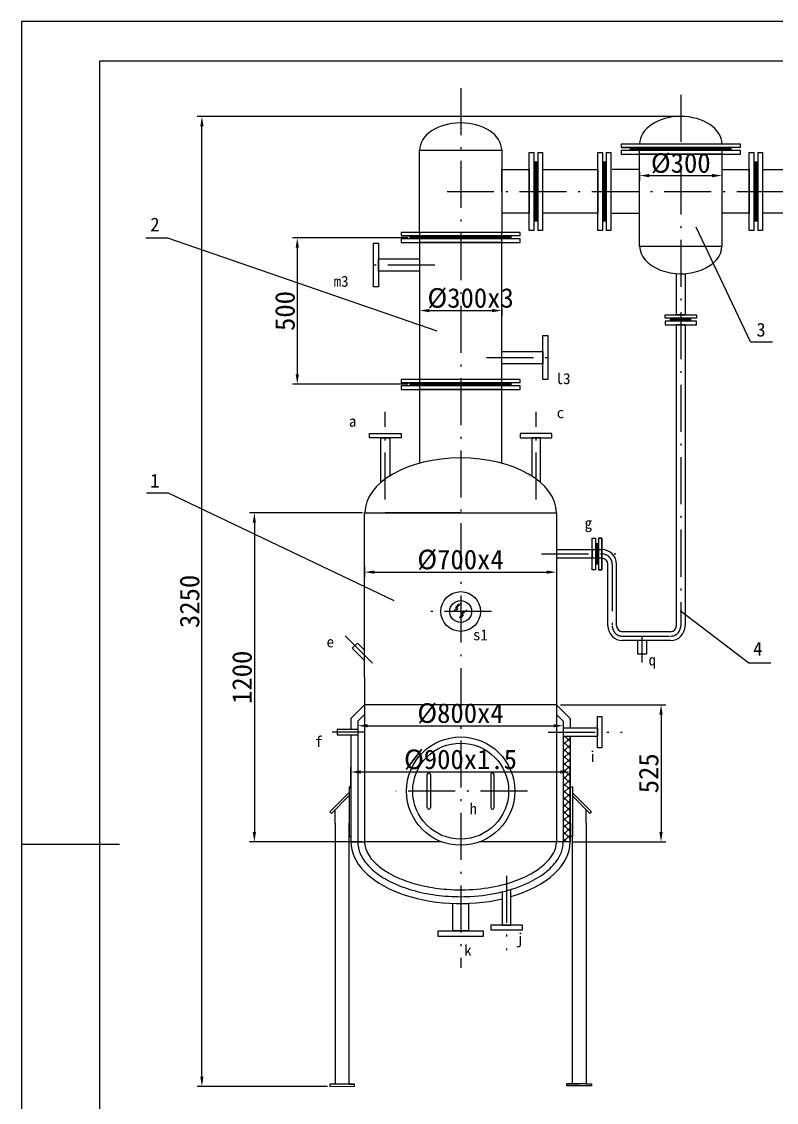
# Model space of a CAD drawing. Extents: x -115 to 475, y 65 to 485.
# Drawn here: x -114.8 to 77.9, y 208.9 to 484.8 of the extents above; entities that cross this region are included whole.
import ezdxf

# ---------------------------------------------------------------- set-up
doc = ezdxf.new("R2010")
doc.units = 0
doc.header["$MEASUREMENT"] = 0
doc.linetypes.add('ACAD_ISO10W100', pattern=[18.5, 12, -3, 0.5, -3])
doc.linetypes.add('CENTER2', pattern=[1.125, 0.75, -0.125, 0.125, -0.125])
doc.layers.get('0').update_dxf_attribs({"linetype": 'CONTINUOUS'})
doc.layers.get('DEFPOINTS').update_dxf_attribs({"linetype": 'CONTINUOUS'})
doc.layers.add('中心线', color=1, linetype='CENTER2')
doc.layers.add('标注', color=6, linetype='CONTINUOUS')
doc.layers.add('剖面', color=4, linetype='CONTINUOUS', lineweight=15)
doc.styles.get("Standard").update_dxf_attribs({"font": 'SIMFANG.TTF', "height": 5})
doc.dimstyles.get("Standard").update_dxf_attribs({"dimtxt": 0.18, "dimasz": 0.18, "dimexe": 0.18, "dimexo": 0.0625, "dimgap": 0.09, "dimtad": 0, "dimtih": 1, "dimtoh": 1, "dimdec": 4, "dimzin": 0, "dimdsep": 46, "dimtxsty": 'Standard', "dimcen": 0.09, "dimadec": 0, "dimazin": 0, "dimtfac": 1, "dimtdec": 4, "dimtofl": 0, "dimtmove": 0, "dimatfit": 3, "dimfxl": 0, "dimtolj": 1, "dimtzin": 0, "dimarcsym": 0})

# ---------------------------------------------------------------- blocks, each defined once
blk = doc.blocks.new('*D87')
at = {"layer": 'DEFPOINTS', "color": 0}
for p in [(-13.2, 412.19), (7.8, 412.19), (7.8, 411.04)]:
    blk.add_point(p, dxfattribs=at)
at = {"layer": '标注', "color": 0, "lineweight": -2}
for p, q in [((-13.2, 411.57), (-13.2, 409.79)), ((7.8, 411.57), (7.8, 409.79)), ((-10.7, 411.04), (5.3, 411.04))]:
    blk.add_line(p, q, dxfattribs=at)
at = {"layer": '标注', "color": 0}
for points in [[(-10.7, 411.45), (-10.7, 410.62), (-13.2, 411.04)], [(5.3, 411.45), (5.3, 410.62), (7.8, 411.04)]]:
    blk.add_solid(points, dxfattribs=at)
at = {"layer": '标注', "color": 0, "insert": (-0.16, 414.16), "char_height": 5, "attachment_point": 5}
blk.add_mtext('\\A1;%%c\\f仿宋_GB2312|b0|i0|c134|p49;300x3', dxfattribs=at)
blk = doc.blocks.new('*D88')
at = {"layer": 'DEFPOINTS', "color": 0}
for p in [(-15.58, 429.57), (-44.43, 392.29), (-15.58, 392.29)]:
    blk.add_point(p, dxfattribs=at)
at = {"layer": '标注', "color": 0, "lineweight": -2}
for p, q in [((-16.2, 429.57), (-45.68, 429.57)), ((-44.43, 427.07), (-44.43, 394.79)), ((-16.2, 392.29), (-45.68, 392.29))]:
    blk.add_line(p, q, dxfattribs=at)
at = {"layer": '标注', "color": 0}
for points in [[(-44.84, 427.07), (-44.01, 427.07), (-44.43, 429.57)], [(-44.84, 394.79), (-44.01, 394.79), (-44.43, 392.29)]]:
    blk.add_solid(points, dxfattribs=at)
at = {"layer": '标注', "color": 0, "insert": (-47.55, 410.93), "char_height": 5, "attachment_point": 5, "rotation": 90}
blk.add_mtext('\\A1;\\f仿宋_GB2312|b0|i0|c134|p49;500', dxfattribs=at)
blk = doc.blocks.new('*D89')
at = {"layer": 'DEFPOINTS', "color": 0}
for p in [(43.01, 447.02), (64.01, 447.02), (64.01, 445.49)]:
    blk.add_point(p, dxfattribs=at)
at = {"layer": '标注', "color": 0, "lineweight": -2}
for p, q in [((43.01, 446.39), (43.01, 444.24)), ((45.51, 445.49), (61.51, 445.49)), ((64.01, 446.39), (64.01, 444.24))]:
    blk.add_line(p, q, dxfattribs=at)
at = {"layer": '标注', "color": 0}
for points in [[(45.51, 445.91), (45.51, 445.07), (43.01, 445.49)], [(61.51, 445.91), (61.51, 445.07), (64.01, 445.49)]]:
    blk.add_solid(points, dxfattribs=at)
at = {"layer": '标注', "color": 0, "insert": (53.51, 448.61), "char_height": 5, "attachment_point": 5}
blk.add_mtext('\\A1;%%c\\f仿宋_GB2312|b0|i0|c134|p49;300', dxfattribs=at)
blk = doc.blocks.new('*D97')
at = {"layer": 'DEFPOINTS', "color": 0}
for p in [(-27.24, 346.29), (21.76, 346.29), (21.76, 344.27)]:
    blk.add_point(p, dxfattribs=at)
at = {"layer": '标注', "color": 0, "lineweight": -2}
for p, q in [((-27.24, 345.67), (-27.24, 343.02)), ((21.76, 345.67), (21.76, 343.02)), ((-24.74, 344.27), (19.26, 344.27))]:
    blk.add_line(p, q, dxfattribs=at)
at = {"layer": '标注', "color": 0}
for points in [[(-24.74, 344.68), (-24.74, 343.85), (-27.24, 344.27)], [(19.26, 344.68), (19.26, 343.85), (21.76, 344.27)]]:
    blk.add_solid(points, dxfattribs=at)
at = {"layer": '标注', "color": 0, "insert": (-2.74, 347.39), "char_height": 5, "attachment_point": 5}
blk.add_mtext('\\A1;%%c\\f仿宋_GB2312|b0|i0|c134|p49;700x4', dxfattribs=at)
blk = doc.blocks.new('*D98')
at = {"layer": 'DEFPOINTS', "color": 0}
for p in [(25.26, 293.25), (-30.74, 288.4), (25.26, 288.4)]:
    blk.add_point(p, dxfattribs=at)
at = {"layer": '标注', "color": 0, "lineweight": -2}
for p, q in [((-30.74, 289.03), (-30.74, 294.5)), ((-28.24, 293.25), (22.76, 293.25)), ((25.26, 289.03), (25.26, 294.5))]:
    blk.add_line(p, q, dxfattribs=at)
at = {"layer": '标注', "color": 0}
for points in [[(-28.24, 293.66), (-28.24, 292.83), (-30.74, 293.25)], [(22.76, 293.66), (22.76, 292.83), (25.26, 293.25)]]:
    blk.add_solid(points, dxfattribs=at)
at = {"layer": '标注', "color": 0, "insert": (-2.74, 296.37), "char_height": 5, "attachment_point": 5}
blk.add_mtext('\\A1;%%c\\f仿宋_GB2312|b0|i0|c134|p49;900x1.5', dxfattribs=at)
blk = doc.blocks.new('*D99')
at = {"layer": 'DEFPOINTS', "color": 0}
for p in [(-27.15, 359.41), (-55.39, 275.41), (-27.15, 275.41)]:
    blk.add_point(p, dxfattribs=at)
at = {"layer": '标注', "color": 0, "lineweight": -2}
for p, q in [((-27.78, 359.41), (-56.64, 359.41)), ((-55.39, 356.91), (-55.39, 277.91)), ((-27.78, 275.41), (-56.64, 275.41))]:
    blk.add_line(p, q, dxfattribs=at)
at = {"layer": '标注', "color": 0}
for points in [[(-55.81, 356.91), (-54.98, 356.91), (-55.39, 359.41)], [(-55.81, 277.91), (-54.98, 277.91), (-55.39, 275.41)]]:
    blk.add_solid(points, dxfattribs=at)
at = {"layer": '标注', "color": 0, "insert": (-58.52, 317.41), "char_height": 5, "attachment_point": 5, "rotation": 90}
blk.add_mtext('\\A1;\\f仿宋_GB2312|b0|i0|c134|p49;1200', dxfattribs=at)
blk = doc.blocks.new('*D100')
at = {"layer": 'DEFPOINTS', "color": 0}
for p in [(22.19, 310.41), (25.26, 275.41), (48.47, 275.41)]:
    blk.add_point(p, dxfattribs=at)
at = {"layer": '标注', "color": 0, "lineweight": -2}
for p, q in [((22.82, 310.41), (49.72, 310.41)), ((48.47, 307.91), (48.47, 277.91)), ((25.88, 275.41), (49.72, 275.41))]:
    blk.add_line(p, q, dxfattribs=at)
at = {"layer": '标注', "color": 0}
for points in [[(48.05, 307.91), (48.89, 307.91), (48.47, 310.41)], [(48.05, 277.91), (48.89, 277.91), (48.47, 275.41)]]:
    blk.add_solid(points, dxfattribs=at)
at = {"layer": '标注', "color": 0, "insert": (45.34, 292.91), "char_height": 5, "attachment_point": 5, "rotation": 90}
blk.add_mtext('\\A1;\\f仿宋_GB2312|b0|i0|c134|p49;525', dxfattribs=at)
blk = doc.blocks.new('*D107')
at = {"layer": 'DEFPOINTS', "color": 0}
for p in [(-68.78, 460.6), (53.51, 460.6), (-36.07, 212.99)]:
    blk.add_point(p, dxfattribs=at)
at = {"layer": '标注', "color": 0, "lineweight": -2}
for p, q in [((52.88, 460.6), (-70.03, 460.6)), ((-68.78, 215.49), (-68.78, 458.1)), ((-36.7, 212.99), (-70.03, 212.99))]:
    blk.add_line(p, q, dxfattribs=at)
at = {"layer": '标注', "color": 0}
for points in [[(-69.2, 458.1), (-68.36, 458.1), (-68.78, 460.6)], [(-69.2, 215.49), (-68.36, 215.49), (-68.78, 212.99)]]:
    blk.add_solid(points, dxfattribs=at)
at = {"layer": '标注', "color": 0, "insert": (-71.91, 336.79), "char_height": 5, "attachment_point": 5, "rotation": 90}
blk.add_mtext('\\A1;\\f仿宋_GB2312|b0|i0|c134|p49;3250', dxfattribs=at)
blk = doc.blocks.new('*D108')
at = {"layer": 'DEFPOINTS', "color": 0}
for p in [(-28.99, 306.19), (23.51, 306.19), (23.51, 305.05)]:
    blk.add_point(p, dxfattribs=at)
at = {"layer": '标注', "color": 0, "lineweight": -2}
for p, q in [((-28.99, 305.56), (-28.99, 303.8)), ((-26.49, 305.05), (21.01, 305.05)), ((23.51, 305.56), (23.51, 303.8))]:
    blk.add_line(p, q, dxfattribs=at)
at = {"layer": '标注', "color": 0}
for points in [[(-26.49, 305.46), (-26.49, 304.63), (-28.99, 305.05)], [(21.01, 305.46), (21.01, 304.63), (23.51, 305.05)]]:
    blk.add_solid(points, dxfattribs=at)
at = {"layer": '标注', "color": 0, "insert": (-2.74, 308.17), "char_height": 5, "attachment_point": 5}
blk.add_mtext('\\A1;%%c800x4', dxfattribs=at)

msp = doc.modelspace()

# ---------------------------------------------------------------- hatches: boundary and pattern name
at = {"layer": '剖面'}
h = msp.add_hatch(dxfattribs=at)
h.set_pattern_fill('ANSI37', color=256, scale=10, style=0)
h.set_pattern_definition([(45, (-223.5681, 244.0271), (-0.8838835, 0.8838835), []), (135, (-223.5681, 244.0271), (-0.8838835, -0.8838835), [])])
h.paths.add_polyline_path([(25.25707, 302.29287), (23.50707, 302.29287), (23.50707, 275.41287), (25.25707, 275.41287)])

# ---------------------------------------------------------------- linework, layer by layer
for p, q in [((475.1715, 484.80412), (-114.8285, 484.80412)), ((-114.8285, 484.80412), (-114.8285, 64.80412)), ((-94.8285, 474.80412), (465.1715, 474.80412)), ((-94.8285, 74.80412), (-94.8285, 474.80412)), ((68.73339, 453.52093), (38.28339, 453.52093)), ((38.28339, 453.52093), (38.28339, 452.64437)), ((68.73339, 452.64437), (38.28339, 452.64437)), ((38.38756, 452.64437), (63.94406, 452.64437)), ((40.62923, 451.87749), (40.62923, 452.64437)), ((66.38756, 451.87749), (66.38756, 452.64437)), ((68.73339, 452.64437), (68.73339, 453.52093)), ((-13.19881, 430.95287), (-13.19881, 451.95287)), ((-13.19881, 451.95287), (7.80119, 451.95287)), ((7.80119, 451.95287), (7.80119, 430.95287)), ((14.80119, 441.45287), (14.80119, 451.42787)), ((14.80119, 451.42787), (15.97655, 451.42787)), ((15.97655, 451.42787), (15.97655, 431.47787)), ((16.98582, 451.42787), (18.16119, 451.42787)), ((16.98582, 451.42787), (16.98582, 431.47787)), ((18.16119, 451.42787), (18.16119, 431.47787)), ((32.30227, 451.42787), (33.47764, 451.42787)), ((32.30227, 441.45287), (32.30227, 451.42787)), ((33.47764, 451.42787), (33.47764, 431.47787)), ((34.4869, 451.42787), (34.4869, 431.47787)), ((34.4869, 451.42787), (35.66227, 451.42787)), ((35.66227, 451.42787), (35.66227, 431.47787)), ((68.73339, 451.87749), (38.28339, 451.87749)), ((38.28339, 451.87749), (38.28339, 451.00093)), ((38.28339, 451.00093), (53.50839, 451.00093)), ((66.38756, 452.38172), (40.62923, 452.38172)), ((66.38756, 452.14015), (40.62923, 452.14015)), ((43.00839, 427.45287), (43.00839, 451.95287)), ((43.00839, 451.00093), (64.00839, 451.00093)), ((64.00839, 451.00093), (43.00839, 451.00093)), ((64.00839, 451.00093), (43.00839, 451.00093)), ((43.00839, 451.00093), (43.00839, 450.82593)), ((53.50839, 451.00093), (68.73339, 451.00093)), ((64.00839, 451.95287), (64.00839, 427.45287)), ((68.73339, 451.00093), (68.73339, 451.87749)), ((71.00839, 441.45287), (71.00839, 451.42787)), ((71.00839, 451.42787), (72.18376, 451.42787)), ((72.18376, 451.42787), (72.18376, 431.47787)), ((73.19302, 451.42787), (73.19302, 431.47787)), ((73.19302, 451.42787), (74.36839, 451.42787)), ((74.36839, 451.42787), (74.36839, 431.47787)), ((7.80119, 441.45287), (7.80119, 447.01787)), ((7.80119, 447.01787), (14.80119, 447.01787)), ((14.80119, 447.01787), (14.80119, 435.88787)), ((15.97655, 448.98066), (16.98582, 448.98066)), ((16.31674, 448.98066), (16.31674, 433.92507)), ((16.64563, 448.98066), (16.64563, 433.92507)), ((18.16119, 447.01787), (32.30227, 447.01787)), ((32.30227, 447.01787), (32.30227, 435.88787)), ((33.47764, 448.98066), (34.4869, 448.98066)), ((33.81783, 448.98066), (33.81783, 433.92507)), ((34.14671, 448.98066), (34.14671, 433.92507)), ((43.00839, 447.01787), (36.00839, 447.01787)), ((64.00839, 447.01787), (71.00839, 447.01787)), ((71.00839, 447.01787), (71.00839, 435.88787)), ((72.18376, 448.98066), (73.19302, 448.98066)), ((72.52395, 448.98066), (72.52395, 433.92507)), ((72.85283, 448.98066), (72.85283, 433.92507)), ((74.36839, 447.01787), (88.50947, 447.01787)), ((14.80119, 431.47787), (14.80119, 441.45287)), ((32.30227, 431.47787), (32.30227, 441.45287)), ((71.00839, 431.47787), (71.00839, 441.45287)), ((14.80119, 435.88787), (7.80119, 435.88787)), ((15.97655, 433.92507), (16.98582, 433.92507)), ((32.30227, 435.88787), (18.16119, 435.88787)), ((33.47764, 433.92507), (34.4869, 433.92507)), ((36.00839, 435.88787), (43.00839, 435.88787)), ((71.00839, 435.88787), (64.00839, 435.88787)), ((72.18376, 433.92507), (73.19302, 433.92507)), ((88.50947, 435.88787), (74.36839, 435.88787)), ((12.52619, 430.95287), (-17.92381, 430.95287)), ((-17.92381, 430.95287), (-17.92381, 430.0763)), ((-13.19881, 430.95287), (-13.19881, 393.43287)), ((7.80119, 393.43287), (7.80119, 430.95287)), ((12.52619, 430.0763), (12.52619, 430.95287)), ((15.97655, 431.47787), (14.80119, 431.47787)), ((18.16119, 431.47787), (16.98582, 431.47787)), ((33.47764, 431.47787), (32.30227, 431.47787)), ((35.66227, 431.47787), (34.4869, 431.47787)), ((71.32485, 403.07961), (57.43571, 432.34506)), ((72.18376, 431.47787), (71.00839, 431.47787)), ((74.36839, 431.47787), (73.19302, 431.47787)), ((-77.49167, 429.49682), (-83.09167, 429.49682)), ((-8.71102, 405.79683), (-77.49167, 429.49682)), ((-24.95881, 417.05787), (-24.95881, 428.25787)), ((-24.95881, 428.25787), (-23.69881, 428.25787)), ((-23.69881, 428.25787), (-23.69881, 422.65787)), ((12.52619, 430.0763), (-17.92381, 430.0763)), ((12.52619, 429.30943), (-17.92381, 429.30943)), ((-17.92381, 429.30943), (-17.92381, 428.43287)), ((-17.92381, 428.43287), (-2.69881, 428.43287)), ((-17.81965, 430.0763), (7.73685, 430.0763)), ((-15.57798, 429.30943), (-15.57798, 430.0763)), ((10.18035, 429.81365), (-15.57798, 429.81365)), ((10.18035, 429.57208), (-15.57798, 429.57208)), ((7.80119, 428.43287), (-13.19881, 428.43287)), ((7.80119, 428.43287), (-13.19881, 428.43287)), ((-13.19881, 428.43287), (-13.19881, 428.25787)), ((-13.19881, 428.25787), (-13.19881, 422.65787)), ((-2.69881, 428.43287), (12.52619, 428.43287)), ((10.18035, 429.30943), (10.18035, 430.0763)), ((12.52619, 428.43287), (12.52619, 429.30943)), ((43.00839, 427.45287), (64.00839, 427.45287)), ((-23.69881, 421.08287), (-23.69881, 424.23287)), ((-23.69881, 424.23287), (-13.19881, 424.23287)), ((-23.69881, 422.65787), (-23.69881, 417.05787)), ((-13.19881, 422.65787), (-13.19881, 421.08287)), ((-13.19881, 421.08287), (-23.69881, 421.08287)), ((52.38839, 409.95287), (52.38839, 420.4928)), ((53.50839, 420.45287), (54.62839, 420.45287)), ((54.62839, 420.4928), (54.62839, 409.95287)), ((-23.69881, 417.05787), (-24.95881, 417.05787)), ((49.48339, 409.08575), (49.48339, 409.95287)), ((49.48339, 409.95287), (53.50839, 409.95287)), ((57.53339, 409.08575), (49.48339, 409.08575)), ((50.92627, 408.29999), (50.92627, 409.08575)), ((56.09051, 408.81923), (50.92627, 408.81923)), ((56.09051, 408.56651), (50.92627, 408.56651)), ((54.62839, 409.95287), (52.38839, 409.95287)), ((53.50839, 409.95287), (57.53339, 409.95287)), ((56.09051, 408.29999), (56.09051, 409.08575)), ((57.53339, 409.95287), (57.53339, 409.08575)), ((49.48339, 408.29999), (49.48339, 407.43287)), ((57.53339, 408.29999), (49.48339, 408.29999)), ((49.48339, 407.43287), (53.50839, 407.43287)), ((52.38839, 330.54417), (52.38839, 407.43287)), ((54.62839, 407.43287), (52.38839, 407.43287)), ((53.50839, 407.43287), (57.53339, 407.43287)), ((54.62839, 407.43287), (54.62839, 330.53874)), ((57.53339, 407.43287), (57.53339, 408.29999)), ((18.30119, 399.03287), (18.30119, 404.63287)), ((18.30119, 404.63287), (19.56119, 404.63287)), ((19.56119, 404.63287), (19.56119, 393.43287)), ((71.32485, 403.07961), (76.92485, 403.07961)), ((7.80119, 399.03287), (7.80119, 400.60787)), ((7.80119, 400.60787), (18.30119, 400.60787)), ((18.30119, 400.60787), (18.30119, 397.45787)), ((7.80119, 393.43287), (7.80119, 399.03287)), ((18.30119, 397.45787), (7.80119, 397.45787)), ((18.30119, 393.43287), (18.30119, 399.03287)), ((12.52619, 393.43287), (-17.92381, 393.43287)), ((-17.92381, 393.43287), (-17.92381, 392.5563)), ((12.52619, 392.5563), (-17.92381, 392.5563)), ((12.52619, 391.78943), (-17.92381, 391.78943)), ((-17.92381, 391.78943), (-17.92381, 390.91287)), ((-17.81965, 392.5563), (7.73685, 392.5563)), ((-15.57798, 391.78943), (-15.57798, 392.5563)), ((10.18035, 392.29365), (-15.57798, 392.29365)), ((10.18035, 392.05208), (-15.57798, 392.05208)), ((-13.19881, 393.43287), (-13.19881, 372.05684)), ((7.80119, 372.05684), (7.80119, 393.43287)), ((10.18035, 391.78943), (10.18035, 392.5563)), ((12.52619, 392.5563), (12.52619, 393.43287)), ((12.52619, 390.91287), (12.52619, 391.78943)), ((19.56119, 393.43287), (18.30119, 393.43287)), ((-17.92381, 390.91287), (-2.69881, 390.91287)), ((7.80119, 390.91287), (-13.19881, 390.91287)), ((-13.19881, 390.91287), (-13.19881, 390.73787)), ((-2.69881, 390.91287), (12.52619, 390.91287)), ((-25.97381, 379.66786), (-17.92381, 379.66786)), ((-25.97381, 378.54786), (-25.97381, 379.66786)), ((-21.94881, 378.54786), (-25.97381, 378.54786)), ((-23.06881, 367.1602), (-23.06881, 378.54786)), ((-23.06881, 378.54786), (-20.82881, 378.54786)), ((-17.92381, 378.54786), (-21.94881, 378.54786)), ((-20.82881, 378.54786), (-20.82881, 368.80876)), ((-17.92381, 379.66786), (-17.92381, 378.54786)), ((20.57619, 379.66786), (12.52619, 379.66786)), ((12.52619, 379.66786), (12.52619, 378.54786)), ((12.52619, 378.54786), (16.55119, 378.54786)), ((17.67119, 378.54786), (15.43119, 378.54786)), ((15.43119, 378.54786), (15.43119, 368.80876)), ((16.55119, 378.54786), (20.57619, 378.54786)), ((17.67119, 367.1602), (17.67119, 378.54786)), ((20.57619, 378.54786), (20.57619, 379.66786)), ((-77.33864, 364.41841), (-82.93864, 364.41841)), ((-19.7227, 336.94016), (-77.33864, 364.41841)), ((-27.1547, 275.41287), (-27.24293, 359.41287)), ((-27.1547, 359.41287), (21.75707, 359.41287)), ((-2.69881, 359.41287), (-21.94881, 359.41287)), ((-2.69881, 359.41287), (16.55119, 359.41287)), ((21.75707, 359.41287), (21.75707, 310.41287)), ((21.75707, 359.41287), (21.75707, 275.41287)), ((21.75707, 359.41287), (21.75707, 348.91287)), ((21.75707, 359.41287), (21.75707, 334.21287)), ((30.85707, 352.93787), (31.72419, 352.93787)), ((30.85707, 348.91287), (30.85707, 352.93787)), ((31.72419, 352.93787), (31.72419, 344.88787)), ((32.50995, 351.49498), (31.72419, 351.49498)), ((31.99071, 351.49498), (31.99071, 346.33075)), ((32.24343, 351.49498), (32.24343, 346.33075)), ((32.50995, 352.93787), (33.37707, 352.93787)), ((32.50995, 352.93787), (32.50995, 344.88787)), ((33.37707, 352.93787), (32.50995, 352.93787)), ((33.37707, 352.93787), (33.37707, 344.88787)), ((33.37707, 348.91287), (33.37707, 352.93787)), ((21.75707, 350.03287), (33.42514, 350.03287)), ((33.37707, 347.79287), (21.75707, 347.79287)), ((30.85707, 350.03287), (30.85707, 347.79287)), ((30.85707, 344.88787), (30.85707, 348.91287)), ((33.37707, 350.03287), (33.37707, 347.79287)), ((33.37707, 344.88787), (33.37707, 348.91287)), ((31.72419, 344.88787), (30.85707, 344.88787)), ((32.50995, 346.33075), (31.72419, 346.33075)), ((33.37707, 344.88787), (32.50995, 344.88787)), ((32.50995, 344.88787), (33.37707, 344.88787)), ((34.88839, 330.53856), (34.88839, 346.28734)), ((34.88839, 346.28734), (34.88839, 346.28157)), ((37.12839, 330.54417), (37.12839, 346.38946)), ((-2.48808, 336.39897), (-4.46314, 334.3487)), ((-3.30134, 335.00633), (-4.1146, 334.19396)), ((-3.14643, 336.20555), (-4.03715, 335.27712)), ((-1.13263, 334.65817), (-3.1077, 332.6079)), ((-1.79099, 334.46475), (-2.68171, 333.53632)), ((53.3302, 334.50509), (70.86682, 321.10944)), ((-1.9459, 333.26553), (-2.75916, 332.45316)), ((50.87709, 329.03287), (38.6119, 329.03287)), ((-29.04959, 326.15596), (-30.38602, 324.81952)), ((-27.24293, 324.3493), (-29.04959, 326.15596)), ((50.87709, 326.79287), (38.63969, 326.79287)), ((42.51839, 323.29287), (42.51839, 326.79287)), ((43.56509, 327.91287), (43.56509, 321.17546)), ((44.75839, 326.79287), (44.75839, 323.29287)), ((-30.38602, 324.81952), (-27.24293, 321.67643)), ((44.75839, 323.29287), (42.51839, 323.29287)), ((70.86682, 321.10944), (76.46682, 321.10944)), ((-27.24293, 310.41287), (-30.74293, 306.91287)), ((21.75707, 310.41287), (-27.24293, 310.41287)), ((21.75707, 310.41287), (25.25707, 306.91287)), ((-30.74293, 306.91287), (-30.74293, 304.11287)), ((-27.18892, 307.992), (-28.99293, 306.18799)), ((21.75707, 307.93799), (23.50707, 306.18799)), ((25.25707, 306.91287), (25.25707, 304.53287)), ((32.25707, 303.41287), (32.25707, 307.43787)), ((32.25707, 307.43787), (33.37707, 307.43787)), ((33.37707, 307.43787), (33.37707, 299.38787)), ((-28.99293, 304.11287), (-34.24293, 304.11287)), ((-34.24293, 304.11287), (-34.24293, 302.71287)), ((-28.99293, 306.18799), (-28.99293, 275.41287)), ((23.50707, 306.18799), (23.50707, 275.41287)), ((23.50707, 304.53287), (32.25707, 304.53287)), ((32.25707, 304.53287), (32.25707, 302.29287)), ((-27.24293, 303.41287), (-35.5319, 303.41287)), ((-34.24293, 302.71287), (-28.99293, 302.71287)), ((-30.74293, 302.71287), (-30.74293, 275.41287)), ((32.25707, 302.29287), (23.50707, 302.29287)), ((25.25707, 302.29287), (25.25707, 275.41287)), ((32.25707, 299.38787), (32.25707, 303.41287)), ((33.37707, 299.38787), (32.25707, 299.38787)), ((-11.23689, 288.36287), (-11.23689, 292.56287)), ((-11.23689, 288.36287), (-11.23689, 292.56287)), ((-10.39689, 292.56287), (-10.39689, 284.16287)), ((4.99927, 292.56287), (4.99927, 284.16287)), ((5.83927, 288.36287), (5.83927, 292.56287)), ((5.83927, 288.36287), (5.83927, 292.56287)), ((-31.17919, 288.02757), (-36.12221, 283.08456)), ((-31.17919, 287.21887), (-35.71785, 282.68021)), ((-31.2147, 289.41287), (-31.2147, 276.81287)), ((-31.2147, 289.41287), (-31.2147, 288.01287)), ((-30.6547, 289.41287), (-31.2147, 289.41287)), ((-30.6547, 276.81287), (-30.6547, 289.41287)), ((-11.23689, 284.16287), (-11.23689, 288.36287)), ((5.83927, 284.16287), (5.83927, 288.36287)), ((25.25707, 276.81287), (25.25707, 289.41287)), ((25.25707, 289.41287), (25.81707, 289.41287)), ((25.25707, 275.41287), (25.25707, 288.36287)), ((25.78156, 288.02757), (30.72458, 283.08456)), ((25.78156, 287.21887), (30.32023, 282.68021)), ((25.81707, 289.41287), (25.81707, 276.81287)), ((25.81707, 289.41287), (25.81707, 288.01287)), ((-35.71785, 282.68021), (-36.12221, 283.08456)), ((-34.7147, 280.14371), (-34.7147, 283.68336)), ((29.31707, 280.14371), (29.31707, 283.68336)), ((30.32023, 282.68021), (30.72458, 283.08456)), ((-34.7147, 280.14371), (-34.7147, 213.55509)), ((-31.2147, 213.56477), (-31.2147, 280.14371)), ((25.81707, 213.64371), (25.81707, 280.14371)), ((29.31707, 280.14371), (29.31707, 213.64371)), ((-31.2147, 276.81287), (-30.6547, 276.81287)), ((-30.6547, 275.41287), (-30.6547, 276.81287)), ((25.25707, 275.41287), (25.25707, 276.81287)), ((25.81707, 276.81287), (25.25707, 276.81287)), ((-114.8285, 274.80412), (-89.8285, 274.80412)), ((-30.74293, 275.41287), (-27.24293, 275.41287)), ((-30.6547, 275.41287), (-27.1547, 275.41287)), ((-7.53907, 275.41287), (-27.24293, 275.41287)), ((21.75707, 275.41287), (2.14145, 275.41287)), ((25.25707, 275.41287), (21.75707, 275.41287)), ((7.90293, 262.64393), (7.90293, 254.09801)), ((10.14293, 254.09801), (10.14293, 263.25682)), ((-4.69381, 252.66289), (-4.69381, 259.66289)), ((-2.69881, 259.66289), (-0.70381, 259.66289)), ((-0.70381, 259.66289), (-0.70381, 252.66289)), ((9.02293, 254.09801), (4.99793, 254.09801)), ((4.99793, 254.09801), (4.99793, 252.97801)), ((7.90293, 254.09801), (10.14293, 254.09801)), ((13.04793, 254.09801), (9.02293, 254.09801)), ((13.04793, 252.97801), (13.04793, 254.09801)), ((-8.47381, 251.26289), (-8.47381, 252.66289)), ((-8.47381, 252.66289), (-2.69881, 252.66289)), ((3.07619, 251.26289), (-8.47381, 251.26289)), ((-0.70381, 252.66289), (-4.69381, 252.66289)), ((-2.69881, 252.66289), (3.07619, 252.66289)), ((3.07619, 252.66289), (3.07619, 251.26289)), ((4.99793, 252.97801), (13.04793, 252.97801)), ((-29.77551, 213.56875), (-36.07549, 213.55132)), ((-34.67549, 213.5552), (-36.07549, 213.55132)), ((-36.07549, 213.55132), (-36.07394, 212.99132)), ((-36.07394, 212.99132), (-29.77396, 213.00875)), ((-31.2147, 213.56477), (-29.77551, 213.56875)), ((-29.77396, 213.00875), (-29.77551, 213.56875)), ((24.41707, 213.08371), (24.41707, 213.64371)), ((24.41707, 213.64371), (27.56707, 213.64371)), ((25.81707, 213.64371), (24.41707, 213.64371)), ((30.71707, 213.08371), (24.41707, 213.08371)), ((29.31707, 213.64371), (25.81707, 213.64371)), ((29.31707, 213.64371), (30.71707, 213.64371)), ((30.71707, 213.64371), (30.71707, 213.08371))]:
    msp.add_line(p, q)
at = {"linetype": 'ACAD_ISO10W100'}
for p, q in [((-9.26097, 422.65787), (-27.45477, 422.65787)), ((3.86335, 399.03287), (22.05714, 399.03287)), ((-21.94881, 362.84578), (-21.94881, 385.2115)), ((16.55119, 362.84578), (16.55119, 385.2115)), ((5.17274, 334.21287), (-10.4303, 334.21287)), ((-25.2476, 321.01753), (-32.22684, 327.99678)), ((19.63024, 303.41287), (38.57902, 303.41287)), ((14.36369, 288.36287), (-19.2179, 288.36287)), ((9.02293, 266.72484), (9.02293, 247.77606))]:
    msp.add_line(p, q, dxfattribs=at)
for centre, radius in [((-2.69881, 334.21287), 5.075), ((-2.69881, 334.21287), 2.8), ((-2.69881, 288.36287), 13.825), ((-2.69881, 288.36287), 12.2542)]:
    msp.add_circle(centre, radius)
for centre, radius, start, end in [((33.37707, 346.28157), 3.7513, 0, 90), ((33.37707, 346.28157), 1.5113, 0, 90), ((38.63969, 330.54417), 3.7513, 180, 270), ((38.63969, 330.54417), 1.5113, 180, 270), ((50.87709, 330.54417), 1.5113, 270, 0), ((50.87709, 330.54417), 3.7513, 270, 0), ((-10.81689, 292.56287), 0.42, 0, 180), ((5.41927, 292.56287), 0.42, 0, 180), ((-10.81689, 284.16287), 0.42, 180, 0), ((5.41927, 284.16287), 0.42, 180, 0)]:
    msp.add_arc(centre, radius, start, end)
for centre, major_axis, ratio, start_param, end_param in [((-2.69881, 451.95287), (-10.5, 0), 0.666666667, 3.141592654, 6.283185307), ((53.50839, 453.5963), (-10.5, 0), 0.666666667, 3.141592654, 6.283185307), ((53.50839, 427.45287), (-10.5, 0), 0.666666667, 0, 3.141592654), ((-2.69881, 359.41287), (-24.45588, 0), 0.572459371, 3.141592654, 6.283185307), ((-2.74293, 275.41287), (-28, 0), 0.5625, 0, 1.960818841), ((-2.74293, 275.41287), (-28, 0), 0.5625, 2.04902719, 3.141592654)]:
    msp.add_ellipse(centre, major_axis=major_axis, ratio=ratio, start_param=start_param, end_param=end_param)
for points, knots in [([(-28.99293, 275.41287), (-28.99293, 274.41146), (-28.78369, 273.4072), (-27.91309, 271.38591), (-27.24789, 270.37005), (-25.44625, 268.40136), (-24.31035, 267.45066), (-21.6225, 265.70262), (-20.07141, 264.90559), (-16.64841, 263.53098), (-14.77692, 262.95335), (-10.82837, 262.06027), (-8.75157, 261.7448), (-4.51857, 261.39805), (-2.3626, 261.36676), (2.53696, 261.62406), (5.2623, 262.01228), (10.34898, 263.22879), (12.70932, 264.05727), (16.49267, 265.88994), (18.00479, 266.84431), (20.49523, 268.89042), (21.472, 269.98066), (22.7419, 271.9946), (23.12492, 272.91339), (23.44833, 274.35514), (23.50707, 274.88407), (23.50707, 275.41287)], [0, 0, 0, 0, 0.237697544, 0.237697544, 0.475395088, 0.475395088, 0.713092632, 0.713092632, 0.950790176, 0.950790176, 1.18848772, 1.18848772, 1.426185264, 1.426185264, 1.663882808, 1.663882808, 1.972809706, 1.972809706, 2.281736603, 2.281736603, 2.541242781, 2.541242781, 2.800748959, 2.800748959, 3.016076366, 3.016076366, 3.141592654, 3.141592654, 3.141592654, 3.141592654]), ([(-27.24293, 275.41287), (-27.24293, 274.88958), (-27.16895, 274.3685), (-26.84995, 273.2871), (-26.60352, 272.72539), (-25.83962, 271.46452), (-25.28188, 270.76104), (-23.72468, 269.23907), (-22.66724, 268.42504), (-20.16594, 266.91617), (-18.72362, 266.21996), (-15.54415, 265.01708), (-13.80669, 264.50882), (-10.14551, 263.72462), (-8.22053, 263.4476), (-3.72216, 263.10243), (-1.12334, 263.12006), (3.93337, 263.5804), (6.3917, 264.02112), (10.91632, 265.27027), (12.98459, 266.07688), (15.98554, 267.6556), (17.07626, 268.36586), (18.84808, 269.78659), (19.55268, 270.49599), (20.65117, 271.88827), (21.045, 272.56773), (21.57477, 273.87047), (21.71314, 274.49241), (21.75414, 275.20762), (21.75707, 275.31019), (21.75707, 275.41287)], [0, 0, 0, 0, 0.1641719, 0.1641719, 0.328343799, 0.328343799, 0.521990452, 0.521990452, 0.750285955, 0.750285955, 0.978581457, 0.978581457, 1.206876959, 1.206876959, 1.435172461, 1.435172461, 1.730945107, 1.730945107, 2.026717753, 2.026717753, 2.322490398, 2.322490398, 2.529967969, 2.529967969, 2.7241701, 2.7241701, 2.916739521, 2.916739521, 3.109308943, 3.109308943, 3.141592654, 3.141592654, 3.141592654, 3.141592654])]:
    msp.add_open_spline(points, degree=3, knots=knots)
at = {"layer": '中心线', "linetype": 'ACAD_ISO10W100'}
for p, q in [((-2.69881, 467.77565), (-2.69881, 243.21937)), ((53.50839, 466.10556), (53.50839, 330.54417)), ((-6.19012, 441.45287), (111.39568, 441.45287)), ((17.98314, 348.91287), (36.93193, 348.91287)), ((36.00839, 346.32025), (36.00839, 330.48595)), ((38.6186, 327.91287), (50.87709, 327.91287))]:
    msp.add_line(p, q, dxfattribs=at)
for centre, start, end in [((33.37707, 346.28157), 0, 90), ((38.63969, 330.54417), 180, 270), ((50.87709, 330.54417), 270, 0)]:
    msp.add_arc(centre, 2.6313, start, end, dxfattribs=at)

# ---------------------------------------------------------------- texts
at = {"width": 34.82801, "attachment_point": 1}
for s, insert, char_height in [('\\f仿宋_GB2312|b0|i0|c0|p49;2', (-81.97177, 434.77347), 3.5), ('\\f仿宋_GB2312|b0|i0|c0|p49;m3', (-35.13817, 419.9034), 2.8), ('\\f仿宋_GB2312|b0|i0|c0|p49;3', (72.81264, 407.9086), 3.5), ('\\f仿宋_GB2312|b0|i0|c0|p49;l3', (21.54774, 395.0564), 2.8), ('\\f仿宋_GB2312|b0|i0|c0|p49;c', (21.81984, 386.35896), 2.8), ('\\f仿宋_GB2312|b0|i0|c0|p49;a', (-31.23842, 384.18459), 2.8), ('\\f仿宋_GB2312|b0|i0|c0|p49;1', (-81.97177, 369.36879), 3.5), ('\\f仿宋_GB2312|b0|i0|c0|p49;g', (28.94686, 358.1736), 2.8), ('\\f仿宋_GB2312|b0|i0|c0|p49;s1', (0.43379, 329.66009), 2.8), ('\\f仿宋_GB2312|b0|i0|c0|p49;e', (-36.94889, 327.86259), 2.8), ('\\f仿宋_GB2312|b0|i0|c0|p49;4', (71.99517, 326.46817), 3.5), ('\\f仿宋_GB2312|b0|i0|c0|p49;q', (45.26806, 323.26222), 2.8), ('\\f仿宋_GB2312|b0|i0|c134|p49;f', (-39.89504, 302.39487), 2.8), ('\\f仿宋_GB2312|b0|i0|c0|p49;i', (30.03302, 298.58974), 2.8), ('\\f仿宋_GB2312|b0|i0|c0|p49;h', (-0.44146, 285.27177), 2.8), ('\\f仿宋_GB2312|b0|i0|c0|p49;j', (11.53066, 252.11276), 2.8), ('\\f仿宋_GB2312|b0|i0|c0|p49;k', (-1.80193, 249.12301), 2.8)]:
    msp.add_mtext(s, dxfattribs=dict(at, insert=insert, char_height=char_height))

# ---------------------------------------------------------------- dimensions: what is measured, and where the dimension line sits
at = {"layer": '标注'}
for base, p1, p2, text, picture, middle in [((-68.78125, 460.5963), (-36.07394, 212.99132), (53.50839, 460.5963), '\\f仿宋_GB2312|b0|i0|c134|p49;3250', '*D107', (-71.90625, 336.79381)), ((-44.42774, 392.29365), (-15.57798, 429.57208), (-15.57798, 392.29365), '\\f仿宋_GB2312|b0|i0|c134|p49;500', '*D88', (-47.55274, 410.93287)), ((-55.3922, 275.41287), (-27.1547, 359.41287), (-27.1547, 275.41287), '\\f仿宋_GB2312|b0|i0|c134|p49;1200', '*D99', (-58.5172, 317.41287)), ((48.46996, 275.41287), (22.19457, 310.41287), (25.25707, 275.41287), '\\f仿宋_GB2312|b0|i0|c134|p49;525', '*D100', (45.34496, 292.91287))]:
    dim = msp.add_linear_dim(base=base, p1=p1, p2=p2, angle=90, text=text, dimstyle='Standard', override={"dimtxt": 5, "dimasz": 2.5, "dimexe": 1.25, "dimexo": 0.625, "dimgap": 0.625, "dimtad": 1, "dimtih": 0, "dimtoh": 0, "dimzin": 8, "dimlunit": 6, "dimcen": 2.5, "dimtofl": 1}, dxfattribs=at)
    dim.commit()
    dim.dimension.update_dxf_attribs({"geometry": picture, "text_midpoint": middle})
for base, p1, p2, text, picture, middle in [((64.00839, 445.48867), (43.00839, 447.01787), (64.00839, 447.01787), '%%c\\f仿宋_GB2312|b0|i0|c134|p49;300', '*D89', (53.50839, 448.61367)), ((21.75707, 344.26737), (-27.24293, 346.29223), (21.75707, 346.29223), '%%c\\f仿宋_GB2312|b0|i0|c134|p49;700x4', '*D97', (-2.74293, 347.39237)), ((23.50707, 305.04782), (-28.99293, 306.18799), (23.50707, 306.18799), '%%c800x4', '*D108', (-2.74293, 308.17282)), ((25.25707, 293.24543), (-30.74293, 288.40011), (25.25707, 288.40011), '%%c\\f仿宋_GB2312|b0|i0|c134|p49;900x1.5', '*D98', (-2.74293, 296.37043))]:
    dim = msp.add_linear_dim(base=base, p1=p1, p2=p2, text=text, dimstyle='Standard', override={"dimtxt": 5, "dimasz": 2.5, "dimexe": 1.25, "dimexo": 0.625, "dimgap": 0.625, "dimtad": 1, "dimtih": 0, "dimtoh": 0, "dimzin": 8, "dimlunit": 6, "dimcen": 2.5, "dimtofl": 1}, dxfattribs=at)
    dim.commit()
    dim.dimension.update_dxf_attribs({"geometry": picture, "text_midpoint": middle})
dim = msp.add_linear_dim(base=(7.80119, 411.03566), p1=(-13.19881, 412.19287), p2=(7.80119, 412.19287), text='%%c\\f仿宋_GB2312|b0|i0|c134|p49;300x3', dimstyle='Standard', override={"dimtxt": 5, "dimasz": 2.5, "dimexe": 1.25, "dimexo": 0.625, "dimgap": 0.625, "dimtad": 1, "dimtih": 0, "dimtoh": 0, "dimzin": 8, "dimlunit": 6, "dimcen": 2.5, "dimtofl": 1}, dxfattribs=at)
dim.commit()
dim.dimension.update_dxf_attribs({"geometry": '*D87', "text_midpoint": (-0.16244, 411.03566), "dimtype": 160})

doc.saveas('drawing.dxf')
